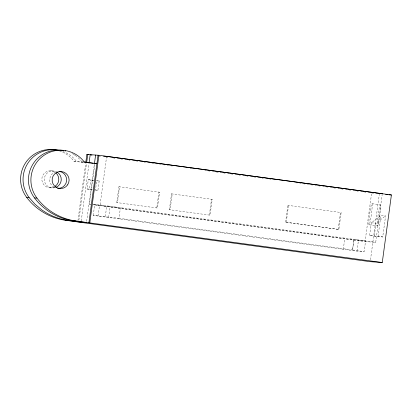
<?xml version="1.0" encoding="UTF-8"?>
<svg xmlns="http://www.w3.org/2000/svg" width="412" height="412" viewBox="0 0 412 412"><rect width="100%" height="100%" fill="white"/><g stroke="black" fill="none" stroke-linecap="round" stroke-linejoin="round"><path stroke-width="0.31" stroke-dasharray="2.06 1.54" d="M77.914 220.724L85.67 163.358M78.872 220.152L86.608 162.941M81.231 220.961L88.966 163.749M92.463 189.711L87.05 188.979L88.307 179.689L93.756 180.271M87.05 188.979L89.497 189.149L90.753 179.859M86.638 221.342L94.374 164.131M90.702 204.357L89.43 204.187L94.801 164.455M93.256 215.388L94.683 204.831L120.417 207.746L118.991 218.303L93.256 215.388L343.304 249.327L356.977 251.114L364.131 251.624L365.557 241.066L358.404 240.557L344.731 238.769L102.403 205.923M99.168 181.002L96.727 180.827L95.471 190.117L97.912 190.293L99.168 181.002L96.161 180.595M98.066 216.001L99.498 205.444M93.184 204.45L100.07 204.939L106.553 157.008M105.318 216.516L106.744 205.959M108.614 217.495L110.04 206.937M116.797 202.57L118.939 186.734L119.635 186.78L117.497 202.616L116.797 202.57L157.477 208.039L159.614 192.203L118.939 186.734M169.404 209.703L171.541 193.867L172.242 193.918L170.099 209.754L169.404 209.703L210.079 215.177L212.221 199.341L171.541 193.867M285.562 222.233L287.844 205.346L288.544 205.392L286.258 222.284L285.562 222.233L338.164 229.371L338.865 229.422L341.146 212.53L287.844 205.346M338.164 229.371L340.451 212.479L341.146 212.53M343.304 249.327L344.731 238.769M352.523 249.986L353.98 239.429L352.523 249.986L364.131 251.624M356.977 251.114L358.404 240.557M93.246 204.702L365.073 241.576L371.639 193.012M369.595 235.499L371.31 222.835L380.868 215.528L385.581 215.862L382.722 236.977L369.595 235.499L382.722 236.977M370.486 259.756L379.359 194.109M374.307 235.834L376.022 223.165L385.581 215.862M365.073 241.576L375.718 242.328L382.202 194.397M378.015 236.643L380.868 215.528M59.38 150.89A29.829 29.726 -85.9 0 1 73.985 161.226L83.373 162.343M75.329 155.489A29.829 29.726 -85.9 0 1 81.839 161.787L84.28 161.957M50.707 170.789L53.596 170.995M159.614 192.203L158.919 192.157L156.776 207.993L157.477 208.039M49.507 187.784L52.391 187.99M212.221 199.341L211.521 199.29L209.384 215.126L210.079 215.177M371.31 222.835L376.022 223.165M89.43 204.187L90.681 204.275M99.179 156.055L100.451 156.23M106.631 157.111L107.908 157.286M113.64 158.064L114.917 158.234M117.466 158.584L118.738 158.754M121.288 159.099L122.565 159.274M125.114 159.619L126.386 159.794M128.935 160.139L130.207 160.309M132.757 160.654L134.034 160.829M136.583 161.174L137.855 161.35M140.404 161.695L141.831 161.844M144.226 162.215L145.647 162.359M148.052 162.73L149.468 162.879M151.873 163.25L155.061 163.682M155.7 163.77L157.106 163.914M159.521 164.285L160.927 164.434M163.343 164.805L164.748 164.949M167.169 165.325L168.565 165.47M170.99 165.84L172.268 166.015M190.107 168.436L191.384 168.606M204.764 170.424L206.036 170.594M208.585 170.944L209.863 171.114M212.412 171.459L213.684 171.634M216.233 171.979L219.421 172.412M220.054 172.499L221.332 172.669M223.881 173.014L225.153 173.189M227.702 173.534L228.979 173.71M231.529 174.055L232.801 174.225M235.35 174.575L236.622 174.745M239.171 175.09L240.448 175.265M242.998 175.61L244.27 175.78M246.819 176.13L248.142 176.264M250.64 176.645L251.959 176.779M254.467 177.165L255.78 177.299M258.288 177.685L259.601 177.814M262.114 178.2L263.417 178.334M265.936 178.72L267.239 178.854M269.757 179.241L271.06 179.369M273.583 179.761L274.876 179.889M295.883 182.784L297.16 182.954M299.709 183.304L300.981 183.474M303.531 183.819L304.808 183.994M307.357 184.339L308.629 184.514M311.178 184.859L312.451 185.029M315 185.374L316.277 185.549M318.826 185.894L320.098 186.07M322.648 186.415L323.925 186.585M326.469 186.935L327.746 187.105M330.295 187.45L331.567 187.625M334.117 187.97L335.394 188.14M337.943 188.49L339.215 188.66M341.764 189.005L343.036 189.18M345.586 189.525L346.863 189.7M349.412 190.045L350.684 190.215M353.182 190.509L354.511 190.735M356.998 191.029L358.332 191.256M360.819 191.544L362.153 191.771M364.641 192.064L365.98 192.291M368.457 192.584L369.801 192.811M372.35 193.156L373.627 193.326M376.171 193.676L377.449 193.846M81.839 161.787L83.1 161.957M73.985 161.226L83.456 162.513M371.969 203.698A10.655 0.87 -82.3 0 1 370.537 219.761A10.655 0.87 -82.3 0 1 369.075 219.292A10.655 0.87 -82.3 0 1 371.969 203.698L380.374 204.836A10.655 0.87 -82.3 0 1 378.952 220.904A10.655 0.87 -82.3 0 1 377.49 220.435A10.655 0.87 -82.3 0 1 380.389 204.841M88.307 179.689L93.72 180.42M369.095 224.808L377.516 225.951M89.497 189.149L92.504 189.556M95.507 189.968L97.912 190.293M286.258 222.284L338.865 229.422M100.07 204.939L375.718 242.328M118.991 218.303L352.554 249.986M363.92 240.84L353.949 239.434M100.245 205.629L94.683 204.831M55.172 187.651A8.523 8.492 -85.9 0 1 44.285 179.174A8.523 8.492 -85.9 0 1 55.754 171.495M54.111 186.935A8.523 8.492 -85.9 0 1 43.466 184.329A8.523 8.492 -85.9 0 1 44.244 173.364A8.523 8.492 -85.9 0 1 55.146 172.283M55.059 187.79A8.523 8.492 -85.9 0 1 54.384 187.486M54.121 187.347A8.523 8.492 -85.9 0 1 55.635 171.732M56.495 171.51A8.523 8.492 -85.9 0 1 57.227 171.392M69.906 152.445A29.829 29.726 -85.9 0 1 70.143 152.548M72.012 153.449A29.829 29.726 -85.9 0 1 72.697 153.825M72.919 153.949A29.829 29.726 -85.9 0 1 73.594 154.345M73.815 154.485A29.829 29.726 -85.9 0 1 75.113 155.339M61.326 150.905A29.829 29.726 -85.9 0 1 61.821 151.06M62.804 151.395A29.829 29.726 -85.9 0 1 76.426 161.401"/><path stroke-width="0.62" d="M85.758 162.719L86.88 154.433L98.921 155.288L391.4 194.958L382.264 262.526L370.223 261.672L65.992 220.348C50.521 218.314 36.05 209.847 26.672 197.379A29.829 29.726 -85.9 0 1 54.322 149.747M86.69 162.338L87.751 154.495M89.054 163.116L90.192 154.67M95.605 155.051L94.461 163.497L96.902 163.672L84.28 161.957A29.829 29.726 -85.9 0 0 42.621 156.308A29.829 29.726 -85.9 0 0 36.967 198.11C46.345 210.573 60.816 219.045 76.287 221.074L382.264 262.526M88.91 222.789L98.046 155.226M89.785 222.851L98.921 155.288M103.505 156.158L106.013 156.333M379.782 193.594L382.284 193.769L106.636 156.38M385.699 194.557L387.599 194.691M388.866 194.778L391.4 194.958M26.672 197.379L29.113 197.554L35.051 204.259L42.029 210.074L47.509 213.54L53.339 216.388L59.318 218.54L65.487 220.044L81.061 222.233L86.469 222.614L73.846 220.904C58.375 218.87 43.904 210.403 34.526 197.935A29.829 29.726 -85.9 0 1 63.968 150.601M34.526 197.935L36.967 198.11M65.992 220.348L68.433 220.518M73.846 220.904L76.287 221.074M86.88 154.433L88.791 154.691M90.702 154.953L91.979 155.123M83.729 162.04L93.2 163.327M65.235 150.88A29.829 29.726 -85.9 0 1 65.74 151.008M59.153 171.392A8.523 8.492 -85.9 0 1 66.636 180.683A8.523 8.492 -85.9 0 1 57.505 188.356M56.83 171.989A8.523 8.492 -85.9 0 1 55.878 187.409M55.852 172.829A8.523 8.492 -85.9 0 1 55.007 186.415M29.113 197.554A29.829 29.726 -85.9 0 1 58.303 150.169M55.095 149.86A29.829 29.726 -85.9 0 1 56.624 150.148M67.62 184.864A8.523 8.492 -85.9 0 0 61.3 171.536A8.523 8.492 -85.9 0 0 52.952 183.701A8.523 8.492 -85.9 0 0 67.62 184.864"/></g></svg>
